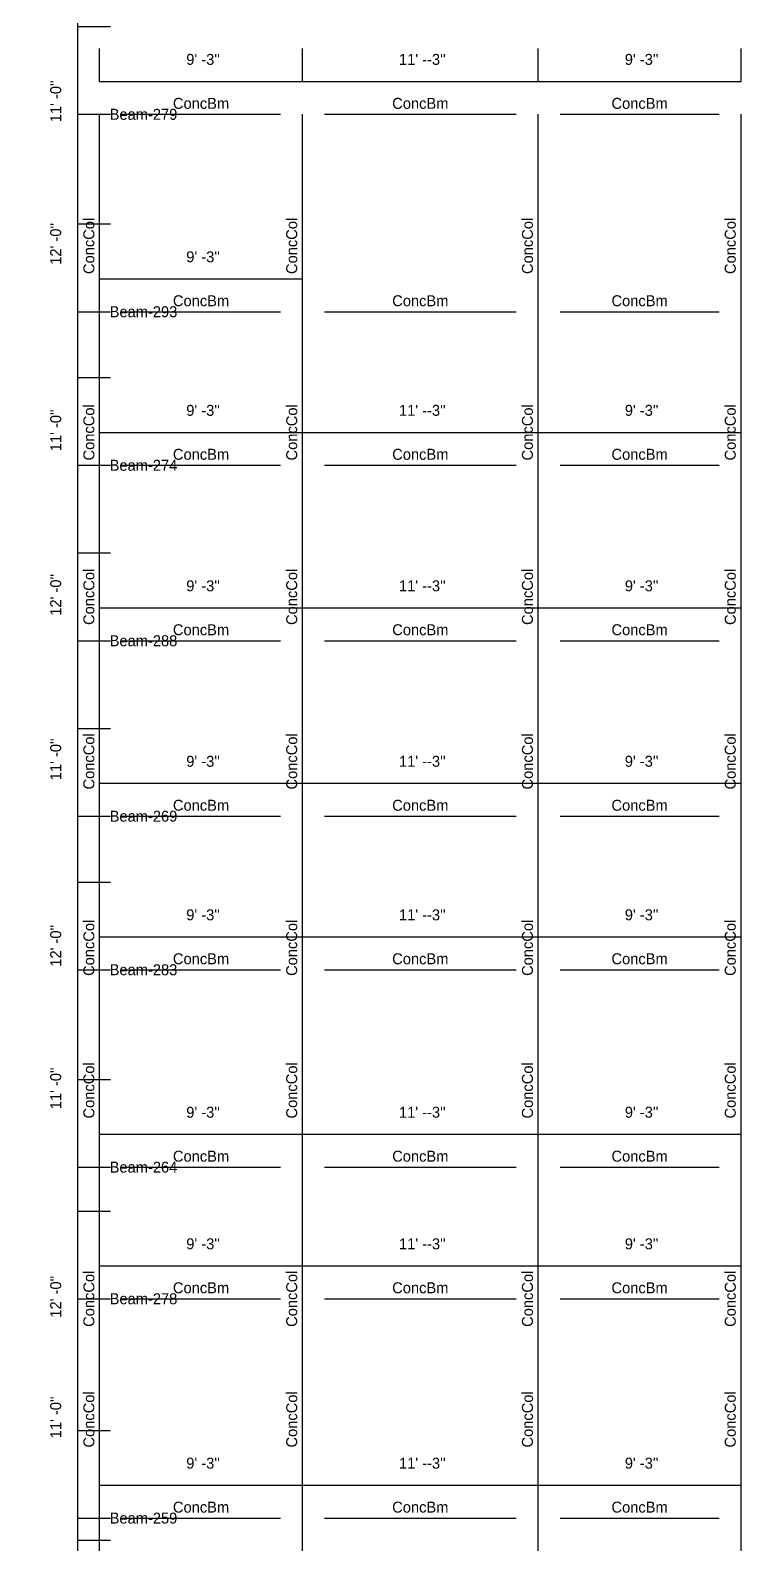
# Model space of a CAD drawing. Extents: x -38 to 2998, y -195 to 11529.
# Drawn here: x -38 to 356, y 9586 to 10414 of the extents above; entities that cross this region are included whole.
import ezdxf
from ezdxf.enums import TextEntityAlignment as Align

# ---------------------------------------------------------------- set-up
doc = ezdxf.new("R2010")
doc.units = 0
doc.header["$MEASUREMENT"] = 0
doc.layers.get('0').update_dxf_attribs({"linetype": 'CONTINUOUS'})
for name, color, linetype in [('CENTERLINES', 7, 'CONTINUOUS'), ('DIMENSIONS', 4, 'CONTINUOUS'), ('TEXT', 5, 'CONTINUOUS')]:
    doc.layers.add(name, color=color, linetype=linetype)
doc.dimstyles.get("Standard").update_dxf_attribs({"dimtxt": 0.18, "dimasz": 0.18, "dimexe": 0.18, "dimexo": 0.0625, "dimgap": 0.09, "dimtad": 0, "dimtih": 1, "dimtoh": 1, "dimdec": 4, "dimzin": 0, "dimtxsty": 'STANDARD', "dimcen": 0.09, "dimazin": 3, "dimtfac": 1, "dimtdec": 4, "dimtofl": 0, "dimtmove": 0, "dimatfit": 3, "dimtolj": 1, "dimtzin": 0})

# ---------------------------------------------------------------- blocks, each defined once
blk = doc.blocks.new('*D1423')
at = {"color": 1, "linetype": 'BYBLOCK'}
for points in [[(-8.29, 9596.29), (-7.23, 9595.23), (-16.77, 9604.77), (-15.71, 9603.71)], [(-8.29, 9452.29), (-7.23, 9451.23), (-16.77, 9460.77), (-15.71, 9459.71)]]:
    blk.add_solid(points, dxfattribs=at)
at = {"layer": 'DIMENSIONS', "color": 9, "linetype": 'BYBLOCK'}
for p, q in [((-12, 9600), (6, 9600)), ((-12, 9456), (6, 9456))]:
    blk.add_line(p, q, dxfattribs=at)
at = {"layer": 'DIMENSIONS', "color": 0, "linetype": 'BYBLOCK'}
blk.add_line((-12, 9456), (-12, 9600), dxfattribs=at)
at = {"layer": 'DIMENSIONS', "color": 0, "linetype": 'BYBLOCK', "insert": (-24, 9528), "char_height": 6, "attachment_point": 5, "rotation": 90}
blk.add_mtext("\\A1; 12' -0''", dxfattribs=at)
blk = doc.blocks.new('*D1424')
at = {"color": 1, "linetype": 'BYBLOCK'}
for points in [[(4.77, 9622.77), (3.71, 9621.71), (-3.71, 9614.29), (-4.77, 9613.23)], [(115.77, 9622.77), (114.71, 9621.71), (107.29, 9614.29), (106.23, 9613.23)]]:
    blk.add_solid(points, dxfattribs=at)
at = {"layer": 'DIMENSIONS', "color": 9, "linetype": 'BYBLOCK'}
for p, q in [((0, 9618), (0, 9636)), ((111, 9618), (111, 9636))]:
    blk.add_line(p, q, dxfattribs=at)
at = {"layer": 'DIMENSIONS', "color": 0, "linetype": 'BYBLOCK'}
blk.add_line((0, 9618), (111, 9618), dxfattribs=at)
at = {"layer": 'DIMENSIONS', "color": 0, "linetype": 'BYBLOCK', "insert": (55.5, 9630), "char_height": 6, "attachment_point": 5}
blk.add_mtext("\\A1; 9' -3''", dxfattribs=at)
blk = doc.blocks.new('*D1425')
at = {"color": 1, "linetype": 'BYBLOCK'}
for points in [[(115.77, 9622.77), (114.71, 9621.71), (107.29, 9614.29), (106.23, 9613.23)], [(244.77, 9622.77), (243.71, 9621.71), (236.29, 9614.29), (235.23, 9613.23)]]:
    blk.add_solid(points, dxfattribs=at)
at = {"layer": 'DIMENSIONS', "color": 9, "linetype": 'BYBLOCK'}
for p, q in [((111, 9618), (111, 9636)), ((240, 9618), (240, 9636))]:
    blk.add_line(p, q, dxfattribs=at)
at = {"layer": 'DIMENSIONS', "color": 0, "linetype": 'BYBLOCK'}
blk.add_line((111, 9618), (240, 9618), dxfattribs=at)
at = {"layer": 'DIMENSIONS', "color": 0, "linetype": 'BYBLOCK', "insert": (175.5, 9630), "char_height": 6, "attachment_point": 5}
blk.add_mtext("\\A1; 11' --3''", dxfattribs=at)
blk = doc.blocks.new('*D1426')
at = {"color": 1, "linetype": 'BYBLOCK'}
for points in [[(244.77, 9622.77), (243.71, 9621.71), (236.29, 9614.29), (235.23, 9613.23)], [(355.77, 9622.77), (354.71, 9621.71), (347.29, 9614.29), (346.23, 9613.23)]]:
    blk.add_solid(points, dxfattribs=at)
at = {"layer": 'DIMENSIONS', "color": 9, "linetype": 'BYBLOCK'}
for p, q in [((240, 9618), (240, 9636)), ((351, 9618), (351, 9636))]:
    blk.add_line(p, q, dxfattribs=at)
at = {"layer": 'DIMENSIONS', "color": 0, "linetype": 'BYBLOCK'}
blk.add_line((240, 9618), (351, 9618), dxfattribs=at)
at = {"layer": 'DIMENSIONS', "color": 0, "linetype": 'BYBLOCK', "insert": (295.5, 9630), "char_height": 6, "attachment_point": 5}
blk.add_mtext("\\A1; 9' -3''", dxfattribs=at)
blk = doc.blocks.new('*D1427')
at = {"color": 1, "linetype": 'BYBLOCK'}
for points in [[(-8.29, 9788.29), (-7.23, 9787.23), (-16.77, 9796.77), (-15.71, 9795.71)], [(-8.29, 9644.29), (-7.23, 9643.23), (-16.77, 9652.77), (-15.71, 9651.71)]]:
    blk.add_solid(points, dxfattribs=at)
at = {"layer": 'DIMENSIONS', "color": 9, "linetype": 'BYBLOCK'}
for p, q in [((-12, 9792), (6, 9792)), ((-12, 9648), (6, 9648))]:
    blk.add_line(p, q, dxfattribs=at)
at = {"layer": 'DIMENSIONS', "color": 0, "linetype": 'BYBLOCK'}
blk.add_line((-12, 9648), (-12, 9792), dxfattribs=at)
at = {"layer": 'DIMENSIONS', "color": 0, "linetype": 'BYBLOCK', "insert": (-24, 9720), "char_height": 6, "attachment_point": 5, "rotation": 90}
blk.add_mtext("\\A1; 12' -0''", dxfattribs=at)
blk = doc.blocks.new('*D1428')
at = {"color": 1, "linetype": 'BYBLOCK'}
for points in [[(4.77, 9814.77), (3.71, 9813.71), (-3.71, 9806.29), (-4.77, 9805.23)], [(115.77, 9814.77), (114.71, 9813.71), (107.29, 9806.29), (106.23, 9805.23)]]:
    blk.add_solid(points, dxfattribs=at)
at = {"layer": 'DIMENSIONS', "color": 9, "linetype": 'BYBLOCK'}
for p, q in [((0, 9810), (0, 9828)), ((111, 9810), (111, 9828))]:
    blk.add_line(p, q, dxfattribs=at)
at = {"layer": 'DIMENSIONS', "color": 0, "linetype": 'BYBLOCK'}
blk.add_line((0, 9810), (111, 9810), dxfattribs=at)
at = {"layer": 'DIMENSIONS', "color": 0, "linetype": 'BYBLOCK', "insert": (55.5, 9822), "char_height": 6, "attachment_point": 5}
blk.add_mtext("\\A1; 9' -3''", dxfattribs=at)
blk = doc.blocks.new('*D1429')
at = {"color": 1, "linetype": 'BYBLOCK'}
for points in [[(115.77, 9814.77), (114.71, 9813.71), (107.29, 9806.29), (106.23, 9805.23)], [(244.77, 9814.77), (243.71, 9813.71), (236.29, 9806.29), (235.23, 9805.23)]]:
    blk.add_solid(points, dxfattribs=at)
at = {"layer": 'DIMENSIONS', "color": 9, "linetype": 'BYBLOCK'}
for p, q in [((111, 9810), (111, 9828)), ((240, 9810), (240, 9828))]:
    blk.add_line(p, q, dxfattribs=at)
at = {"layer": 'DIMENSIONS', "color": 0, "linetype": 'BYBLOCK'}
blk.add_line((111, 9810), (240, 9810), dxfattribs=at)
at = {"layer": 'DIMENSIONS', "color": 0, "linetype": 'BYBLOCK', "insert": (175.5, 9822), "char_height": 6, "attachment_point": 5}
blk.add_mtext("\\A1; 11' --3''", dxfattribs=at)
blk = doc.blocks.new('*D1430')
at = {"color": 1, "linetype": 'BYBLOCK'}
for points in [[(244.77, 9814.77), (243.71, 9813.71), (236.29, 9806.29), (235.23, 9805.23)], [(355.77, 9814.77), (354.71, 9813.71), (347.29, 9806.29), (346.23, 9805.23)]]:
    blk.add_solid(points, dxfattribs=at)
at = {"layer": 'DIMENSIONS', "color": 9, "linetype": 'BYBLOCK'}
for p, q in [((240, 9810), (240, 9828)), ((351, 9810), (351, 9828))]:
    blk.add_line(p, q, dxfattribs=at)
at = {"layer": 'DIMENSIONS', "color": 0, "linetype": 'BYBLOCK'}
blk.add_line((240, 9810), (351, 9810), dxfattribs=at)
at = {"layer": 'DIMENSIONS', "color": 0, "linetype": 'BYBLOCK', "insert": (295.5, 9822), "char_height": 6, "attachment_point": 5}
blk.add_mtext("\\A1; 9' -3''", dxfattribs=at)
blk = doc.blocks.new('*D1431')
at = {"color": 1, "linetype": 'BYBLOCK'}
for points in [[(-8.29, 9980.29), (-7.23, 9979.23), (-16.77, 9988.77), (-15.71, 9987.71)], [(-8.29, 9836.29), (-7.23, 9835.23), (-16.77, 9844.77), (-15.71, 9843.71)]]:
    blk.add_solid(points, dxfattribs=at)
at = {"layer": 'DIMENSIONS', "color": 9, "linetype": 'BYBLOCK'}
for p, q in [((-12, 9984), (6, 9984)), ((-12, 9840), (6, 9840))]:
    blk.add_line(p, q, dxfattribs=at)
at = {"layer": 'DIMENSIONS', "color": 0, "linetype": 'BYBLOCK'}
blk.add_line((-12, 9840), (-12, 9984), dxfattribs=at)
at = {"layer": 'DIMENSIONS', "color": 0, "linetype": 'BYBLOCK', "insert": (-24, 9912), "char_height": 6, "attachment_point": 5, "rotation": 90}
blk.add_mtext("\\A1; 12' -0''", dxfattribs=at)
blk = doc.blocks.new('*D1432')
at = {"color": 1, "linetype": 'BYBLOCK'}
for points in [[(4.77, 10006.77), (3.71, 10005.71), (-3.71, 9998.29), (-4.77, 9997.23)], [(115.77, 10006.77), (114.71, 10005.71), (107.29, 9998.29), (106.23, 9997.23)]]:
    blk.add_solid(points, dxfattribs=at)
at = {"layer": 'DIMENSIONS', "color": 9, "linetype": 'BYBLOCK'}
for p, q in [((0, 10002), (0, 10020)), ((111, 10002), (111, 10020))]:
    blk.add_line(p, q, dxfattribs=at)
at = {"layer": 'DIMENSIONS', "color": 0, "linetype": 'BYBLOCK'}
blk.add_line((0, 10002), (111, 10002), dxfattribs=at)
at = {"layer": 'DIMENSIONS', "color": 0, "linetype": 'BYBLOCK', "insert": (55.5, 10014), "char_height": 6, "attachment_point": 5}
blk.add_mtext("\\A1; 9' -3''", dxfattribs=at)
blk = doc.blocks.new('*D1433')
at = {"color": 1, "linetype": 'BYBLOCK'}
for points in [[(115.77, 10006.77), (114.71, 10005.71), (107.29, 9998.29), (106.23, 9997.23)], [(244.77, 10006.77), (243.71, 10005.71), (236.29, 9998.29), (235.23, 9997.23)]]:
    blk.add_solid(points, dxfattribs=at)
at = {"layer": 'DIMENSIONS', "color": 9, "linetype": 'BYBLOCK'}
for p, q in [((111, 10002), (111, 10020)), ((240, 10002), (240, 10020))]:
    blk.add_line(p, q, dxfattribs=at)
at = {"layer": 'DIMENSIONS', "color": 0, "linetype": 'BYBLOCK'}
blk.add_line((111, 10002), (240, 10002), dxfattribs=at)
at = {"layer": 'DIMENSIONS', "color": 0, "linetype": 'BYBLOCK', "insert": (175.5, 10014), "char_height": 6, "attachment_point": 5}
blk.add_mtext("\\A1; 11' --3''", dxfattribs=at)
blk = doc.blocks.new('*D1434')
at = {"color": 1, "linetype": 'BYBLOCK'}
for points in [[(244.77, 10006.77), (243.71, 10005.71), (236.29, 9998.29), (235.23, 9997.23)], [(355.77, 10006.77), (354.71, 10005.71), (347.29, 9998.29), (346.23, 9997.23)]]:
    blk.add_solid(points, dxfattribs=at)
at = {"layer": 'DIMENSIONS', "color": 9, "linetype": 'BYBLOCK'}
for p, q in [((240, 10002), (240, 10020)), ((351, 10002), (351, 10020))]:
    blk.add_line(p, q, dxfattribs=at)
at = {"layer": 'DIMENSIONS', "color": 0, "linetype": 'BYBLOCK'}
blk.add_line((240, 10002), (351, 10002), dxfattribs=at)
at = {"layer": 'DIMENSIONS', "color": 0, "linetype": 'BYBLOCK', "insert": (295.5, 10014), "char_height": 6, "attachment_point": 5}
blk.add_mtext("\\A1; 9' -3''", dxfattribs=at)
blk = doc.blocks.new('*D1435')
at = {"color": 1, "linetype": 'BYBLOCK'}
for points in [[(-8.29, 10172.29), (-7.23, 10171.23), (-16.77, 10180.77), (-15.71, 10179.71)], [(-8.29, 10028.29), (-7.23, 10027.23), (-16.77, 10036.77), (-15.71, 10035.71)]]:
    blk.add_solid(points, dxfattribs=at)
at = {"layer": 'DIMENSIONS', "color": 9, "linetype": 'BYBLOCK'}
for p, q in [((-12, 10176), (6, 10176)), ((-12, 10032), (6, 10032))]:
    blk.add_line(p, q, dxfattribs=at)
at = {"layer": 'DIMENSIONS', "color": 0, "linetype": 'BYBLOCK'}
blk.add_line((-12, 10032), (-12, 10176), dxfattribs=at)
at = {"layer": 'DIMENSIONS', "color": 0, "linetype": 'BYBLOCK', "insert": (-24, 10104), "char_height": 6, "attachment_point": 5, "rotation": 90}
blk.add_mtext("\\A1; 12' -0''", dxfattribs=at)
blk = doc.blocks.new('*D1436')
at = {"color": 1, "linetype": 'BYBLOCK'}
for points in [[(4.77, 10198.77), (3.71, 10197.71), (-3.71, 10190.29), (-4.77, 10189.23)], [(115.77, 10198.77), (114.71, 10197.71), (107.29, 10190.29), (106.23, 10189.23)]]:
    blk.add_solid(points, dxfattribs=at)
at = {"layer": 'DIMENSIONS', "color": 9, "linetype": 'BYBLOCK'}
for p, q in [((0, 10194), (0, 10212)), ((111, 10194), (111, 10212))]:
    blk.add_line(p, q, dxfattribs=at)
at = {"layer": 'DIMENSIONS', "color": 0, "linetype": 'BYBLOCK'}
blk.add_line((0, 10194), (111, 10194), dxfattribs=at)
at = {"layer": 'DIMENSIONS', "color": 0, "linetype": 'BYBLOCK', "insert": (55.5, 10206), "char_height": 6, "attachment_point": 5}
blk.add_mtext("\\A1; 9' -3''", dxfattribs=at)
blk = doc.blocks.new('*D1437')
at = {"color": 1, "linetype": 'BYBLOCK'}
for points in [[(115.77, 10198.77), (114.71, 10197.71), (107.29, 10190.29), (106.23, 10189.23)], [(244.77, 10198.77), (243.71, 10197.71), (236.29, 10190.29), (235.23, 10189.23)]]:
    blk.add_solid(points, dxfattribs=at)
at = {"layer": 'DIMENSIONS', "color": 9, "linetype": 'BYBLOCK'}
for p, q in [((111, 10194), (111, 10212)), ((240, 10194), (240, 10212))]:
    blk.add_line(p, q, dxfattribs=at)
at = {"layer": 'DIMENSIONS', "color": 0, "linetype": 'BYBLOCK'}
blk.add_line((111, 10194), (240, 10194), dxfattribs=at)
at = {"layer": 'DIMENSIONS', "color": 0, "linetype": 'BYBLOCK', "insert": (175.5, 10206), "char_height": 6, "attachment_point": 5}
blk.add_mtext("\\A1; 11' --3''", dxfattribs=at)
blk = doc.blocks.new('*D1438')
at = {"color": 1, "linetype": 'BYBLOCK'}
for points in [[(244.77, 10198.77), (243.71, 10197.71), (236.29, 10190.29), (235.23, 10189.23)], [(355.77, 10198.77), (354.71, 10197.71), (347.29, 10190.29), (346.23, 10189.23)]]:
    blk.add_solid(points, dxfattribs=at)
at = {"layer": 'DIMENSIONS', "color": 9, "linetype": 'BYBLOCK'}
for p, q in [((240, 10194), (240, 10212)), ((351, 10194), (351, 10212))]:
    blk.add_line(p, q, dxfattribs=at)
at = {"layer": 'DIMENSIONS', "color": 0, "linetype": 'BYBLOCK'}
blk.add_line((240, 10194), (351, 10194), dxfattribs=at)
at = {"layer": 'DIMENSIONS', "color": 0, "linetype": 'BYBLOCK', "insert": (295.5, 10206), "char_height": 6, "attachment_point": 5}
blk.add_mtext("\\A1; 9' -3''", dxfattribs=at)
blk = doc.blocks.new('*D1439')
at = {"color": 1, "linetype": 'BYBLOCK'}
for points in [[(-8.29, 10364.29), (-7.23, 10363.23), (-16.77, 10372.77), (-15.71, 10371.71)], [(-8.29, 10220.29), (-7.23, 10219.23), (-16.77, 10228.77), (-15.71, 10227.71)]]:
    blk.add_solid(points, dxfattribs=at)
at = {"layer": 'DIMENSIONS', "color": 9, "linetype": 'BYBLOCK'}
for p, q in [((-12, 10368), (6, 10368)), ((-12, 10224), (6, 10224))]:
    blk.add_line(p, q, dxfattribs=at)
at = {"layer": 'DIMENSIONS', "color": 0, "linetype": 'BYBLOCK'}
blk.add_line((-12, 10224), (-12, 10368), dxfattribs=at)
at = {"layer": 'DIMENSIONS', "color": 0, "linetype": 'BYBLOCK', "insert": (-24, 10296), "char_height": 6, "attachment_point": 5, "rotation": 90}
blk.add_mtext("\\A1; 12' -0''", dxfattribs=at)
blk = doc.blocks.new('*D1440')
at = {"color": 1, "linetype": 'BYBLOCK'}
for points in [[(4.77, 10390.77), (3.71, 10389.71), (-3.71, 10382.29), (-4.77, 10381.23)], [(115.77, 10390.77), (114.71, 10389.71), (107.29, 10382.29), (106.23, 10381.23)]]:
    blk.add_solid(points, dxfattribs=at)
at = {"layer": 'DIMENSIONS', "color": 9, "linetype": 'BYBLOCK'}
for p, q in [((0, 10386), (0, 10404)), ((111, 10386), (111, 10404))]:
    blk.add_line(p, q, dxfattribs=at)
at = {"layer": 'DIMENSIONS', "color": 0, "linetype": 'BYBLOCK'}
blk.add_line((0, 10386), (111, 10386), dxfattribs=at)
at = {"layer": 'DIMENSIONS', "color": 0, "linetype": 'BYBLOCK', "insert": (55.5, 10398), "char_height": 6, "attachment_point": 5}
blk.add_mtext("\\A1; 9' -3''", dxfattribs=at)
blk = doc.blocks.new('*D1441')
at = {"color": 1, "linetype": 'BYBLOCK'}
for points in [[(115.77, 10390.77), (114.71, 10389.71), (107.29, 10382.29), (106.23, 10381.23)], [(244.77, 10390.77), (243.71, 10389.71), (236.29, 10382.29), (235.23, 10381.23)]]:
    blk.add_solid(points, dxfattribs=at)
at = {"layer": 'DIMENSIONS', "color": 9, "linetype": 'BYBLOCK'}
for p, q in [((111, 10386), (111, 10404)), ((240, 10386), (240, 10404))]:
    blk.add_line(p, q, dxfattribs=at)
at = {"layer": 'DIMENSIONS', "color": 0, "linetype": 'BYBLOCK'}
blk.add_line((111, 10386), (240, 10386), dxfattribs=at)
at = {"layer": 'DIMENSIONS', "color": 0, "linetype": 'BYBLOCK', "insert": (175.5, 10398), "char_height": 6, "attachment_point": 5}
blk.add_mtext("\\A1; 11' --3''", dxfattribs=at)
blk = doc.blocks.new('*D1442')
at = {"color": 1, "linetype": 'BYBLOCK'}
for points in [[(244.77, 10390.77), (243.71, 10389.71), (236.29, 10382.29), (235.23, 10381.23)], [(355.77, 10390.77), (354.71, 10389.71), (347.29, 10382.29), (346.23, 10381.23)]]:
    blk.add_solid(points, dxfattribs=at)
at = {"layer": 'DIMENSIONS', "color": 9, "linetype": 'BYBLOCK'}
for p, q in [((240, 10386), (240, 10404)), ((351, 10386), (351, 10404))]:
    blk.add_line(p, q, dxfattribs=at)
at = {"layer": 'DIMENSIONS', "color": 0, "linetype": 'BYBLOCK'}
blk.add_line((240, 10386), (351, 10386), dxfattribs=at)
at = {"layer": 'DIMENSIONS', "color": 0, "linetype": 'BYBLOCK', "insert": (295.5, 10398), "char_height": 6, "attachment_point": 5}
blk.add_mtext("\\A1; 9' -3''", dxfattribs=at)
blk = doc.blocks.new('*D1443')
at = {"color": 1, "linetype": 'BYBLOCK'}
for points in [[(-8.29, 10556.29), (-7.23, 10555.23), (-16.77, 10564.77), (-15.71, 10563.71)], [(-8.29, 10412.29), (-7.23, 10411.23), (-16.77, 10420.77), (-15.71, 10419.71)]]:
    blk.add_solid(points, dxfattribs=at)
at = {"layer": 'DIMENSIONS', "color": 9, "linetype": 'BYBLOCK'}
for p, q in [((-12, 10560), (6, 10560)), ((-12, 10416), (6, 10416))]:
    blk.add_line(p, q, dxfattribs=at)
at = {"layer": 'DIMENSIONS', "color": 0, "linetype": 'BYBLOCK'}
blk.add_line((-12, 10416), (-12, 10560), dxfattribs=at)
at = {"layer": 'DIMENSIONS', "color": 0, "linetype": 'BYBLOCK', "insert": (-24, 10488), "char_height": 6, "attachment_point": 5, "rotation": 90}
blk.add_mtext("\\A1; 12' -0''", dxfattribs=at)
blk = doc.blocks.new('*D1909')
at = {"color": 1, "linetype": 'BYBLOCK'}
for points in [[(-8.29, 9716.29), (-7.23, 9715.23), (-16.77, 9724.77), (-15.71, 9723.71)], [(-8.29, 9584.29), (-7.23, 9583.23), (-16.77, 9592.77), (-15.71, 9591.71)]]:
    blk.add_solid(points, dxfattribs=at)
at = {"layer": 'DIMENSIONS', "color": 9, "linetype": 'BYBLOCK'}
for p, q in [((-12, 9720), (6, 9720)), ((-12, 9588), (6, 9588))]:
    blk.add_line(p, q, dxfattribs=at)
at = {"layer": 'DIMENSIONS', "color": 0, "linetype": 'BYBLOCK'}
blk.add_line((-12, 9588), (-12, 9720), dxfattribs=at)
at = {"layer": 'DIMENSIONS', "color": 0, "linetype": 'BYBLOCK', "insert": (-24, 9654), "char_height": 6, "attachment_point": 5, "rotation": 90}
blk.add_mtext("\\A1; 11' -0''", dxfattribs=at)
blk = doc.blocks.new('*D1910')
at = {"color": 1, "linetype": 'BYBLOCK'}
for points in [[(4.77, 9742.77), (3.71, 9741.71), (-3.71, 9734.29), (-4.77, 9733.23)], [(115.77, 9742.77), (114.71, 9741.71), (107.29, 9734.29), (106.23, 9733.23)]]:
    blk.add_solid(points, dxfattribs=at)
at = {"layer": 'DIMENSIONS', "color": 9, "linetype": 'BYBLOCK'}
for p, q in [((0, 9738), (0, 9756)), ((111, 9738), (111, 9756))]:
    blk.add_line(p, q, dxfattribs=at)
at = {"layer": 'DIMENSIONS', "color": 0, "linetype": 'BYBLOCK'}
blk.add_line((0, 9738), (111, 9738), dxfattribs=at)
at = {"layer": 'DIMENSIONS', "color": 0, "linetype": 'BYBLOCK', "insert": (55.5, 9750), "char_height": 6, "attachment_point": 5}
blk.add_mtext("\\A1; 9' -3''", dxfattribs=at)
blk = doc.blocks.new('*D1911')
at = {"color": 1, "linetype": 'BYBLOCK'}
for points in [[(115.77, 9742.77), (114.71, 9741.71), (107.29, 9734.29), (106.23, 9733.23)], [(244.77, 9742.77), (243.71, 9741.71), (236.29, 9734.29), (235.23, 9733.23)]]:
    blk.add_solid(points, dxfattribs=at)
at = {"layer": 'DIMENSIONS', "color": 9, "linetype": 'BYBLOCK'}
for p, q in [((111, 9738), (111, 9756)), ((240, 9738), (240, 9756))]:
    blk.add_line(p, q, dxfattribs=at)
at = {"layer": 'DIMENSIONS', "color": 0, "linetype": 'BYBLOCK'}
blk.add_line((111, 9738), (240, 9738), dxfattribs=at)
at = {"layer": 'DIMENSIONS', "color": 0, "linetype": 'BYBLOCK', "insert": (175.5, 9750), "char_height": 6, "attachment_point": 5}
blk.add_mtext("\\A1; 11' --3''", dxfattribs=at)
blk = doc.blocks.new('*D1912')
at = {"color": 1, "linetype": 'BYBLOCK'}
for points in [[(244.77, 9742.77), (243.71, 9741.71), (236.29, 9734.29), (235.23, 9733.23)], [(355.77, 9742.77), (354.71, 9741.71), (347.29, 9734.29), (346.23, 9733.23)]]:
    blk.add_solid(points, dxfattribs=at)
at = {"layer": 'DIMENSIONS', "color": 9, "linetype": 'BYBLOCK'}
for p, q in [((240, 9738), (240, 9756)), ((351, 9738), (351, 9756))]:
    blk.add_line(p, q, dxfattribs=at)
at = {"layer": 'DIMENSIONS', "color": 0, "linetype": 'BYBLOCK'}
blk.add_line((240, 9738), (351, 9738), dxfattribs=at)
at = {"layer": 'DIMENSIONS', "color": 0, "linetype": 'BYBLOCK', "insert": (295.5, 9750), "char_height": 6, "attachment_point": 5}
blk.add_mtext("\\A1; 9' -3''", dxfattribs=at)
blk = doc.blocks.new('*D1913')
at = {"color": 1, "linetype": 'BYBLOCK'}
for points in [[(-8.29, 9896.29), (-7.23, 9895.23), (-16.77, 9904.77), (-15.71, 9903.71)], [(-8.29, 9764.29), (-7.23, 9763.23), (-16.77, 9772.77), (-15.71, 9771.71)]]:
    blk.add_solid(points, dxfattribs=at)
at = {"layer": 'DIMENSIONS', "color": 9, "linetype": 'BYBLOCK'}
for p, q in [((-12, 9900), (6, 9900)), ((-12, 9768), (6, 9768))]:
    blk.add_line(p, q, dxfattribs=at)
at = {"layer": 'DIMENSIONS', "color": 0, "linetype": 'BYBLOCK'}
blk.add_line((-12, 9768), (-12, 9900), dxfattribs=at)
at = {"layer": 'DIMENSIONS', "color": 0, "linetype": 'BYBLOCK', "insert": (-24, 9834), "char_height": 6, "attachment_point": 5, "rotation": 90}
blk.add_mtext("\\A1; 11' -0''", dxfattribs=at)
blk = doc.blocks.new('*D1914')
at = {"color": 1, "linetype": 'BYBLOCK'}
for points in [[(4.77, 9922.77), (3.71, 9921.71), (-3.71, 9914.29), (-4.77, 9913.23)], [(115.77, 9922.77), (114.71, 9921.71), (107.29, 9914.29), (106.23, 9913.23)]]:
    blk.add_solid(points, dxfattribs=at)
at = {"layer": 'DIMENSIONS', "color": 9, "linetype": 'BYBLOCK'}
for p, q in [((0, 9918), (0, 9936)), ((111, 9918), (111, 9936))]:
    blk.add_line(p, q, dxfattribs=at)
at = {"layer": 'DIMENSIONS', "color": 0, "linetype": 'BYBLOCK'}
blk.add_line((0, 9918), (111, 9918), dxfattribs=at)
at = {"layer": 'DIMENSIONS', "color": 0, "linetype": 'BYBLOCK', "insert": (55.5, 9930), "char_height": 6, "attachment_point": 5}
blk.add_mtext("\\A1; 9' -3''", dxfattribs=at)
blk = doc.blocks.new('*D1915')
at = {"color": 1, "linetype": 'BYBLOCK'}
for points in [[(115.77, 9922.77), (114.71, 9921.71), (107.29, 9914.29), (106.23, 9913.23)], [(244.77, 9922.77), (243.71, 9921.71), (236.29, 9914.29), (235.23, 9913.23)]]:
    blk.add_solid(points, dxfattribs=at)
at = {"layer": 'DIMENSIONS', "color": 9, "linetype": 'BYBLOCK'}
for p, q in [((111, 9918), (111, 9936)), ((240, 9918), (240, 9936))]:
    blk.add_line(p, q, dxfattribs=at)
at = {"layer": 'DIMENSIONS', "color": 0, "linetype": 'BYBLOCK'}
blk.add_line((111, 9918), (240, 9918), dxfattribs=at)
at = {"layer": 'DIMENSIONS', "color": 0, "linetype": 'BYBLOCK', "insert": (175.5, 9930), "char_height": 6, "attachment_point": 5}
blk.add_mtext("\\A1; 11' --3''", dxfattribs=at)
blk = doc.blocks.new('*D1916')
at = {"color": 1, "linetype": 'BYBLOCK'}
for points in [[(244.77, 9922.77), (243.71, 9921.71), (236.29, 9914.29), (235.23, 9913.23)], [(355.77, 9922.77), (354.71, 9921.71), (347.29, 9914.29), (346.23, 9913.23)]]:
    blk.add_solid(points, dxfattribs=at)
at = {"layer": 'DIMENSIONS', "color": 9, "linetype": 'BYBLOCK'}
for p, q in [((240, 9918), (240, 9936)), ((351, 9918), (351, 9936))]:
    blk.add_line(p, q, dxfattribs=at)
at = {"layer": 'DIMENSIONS', "color": 0, "linetype": 'BYBLOCK'}
blk.add_line((240, 9918), (351, 9918), dxfattribs=at)
at = {"layer": 'DIMENSIONS', "color": 0, "linetype": 'BYBLOCK', "insert": (295.5, 9930), "char_height": 6, "attachment_point": 5}
blk.add_mtext("\\A1; 9' -3''", dxfattribs=at)
blk = doc.blocks.new('*D1917')
at = {"color": 1, "linetype": 'BYBLOCK'}
for points in [[(-8.29, 10076.29), (-7.23, 10075.23), (-16.77, 10084.77), (-15.71, 10083.71)], [(-8.29, 9944.29), (-7.23, 9943.23), (-16.77, 9952.77), (-15.71, 9951.71)]]:
    blk.add_solid(points, dxfattribs=at)
at = {"layer": 'DIMENSIONS', "color": 9, "linetype": 'BYBLOCK'}
for p, q in [((-12, 10080), (6, 10080)), ((-12, 9948), (6, 9948))]:
    blk.add_line(p, q, dxfattribs=at)
at = {"layer": 'DIMENSIONS', "color": 0, "linetype": 'BYBLOCK'}
blk.add_line((-12, 9948), (-12, 10080), dxfattribs=at)
at = {"layer": 'DIMENSIONS', "color": 0, "linetype": 'BYBLOCK', "insert": (-24, 10014), "char_height": 6, "attachment_point": 5, "rotation": 90}
blk.add_mtext("\\A1; 11' -0''", dxfattribs=at)
blk = doc.blocks.new('*D1918')
at = {"color": 1, "linetype": 'BYBLOCK'}
for points in [[(4.77, 10102.77), (3.71, 10101.71), (-3.71, 10094.29), (-4.77, 10093.23)], [(115.77, 10102.77), (114.71, 10101.71), (107.29, 10094.29), (106.23, 10093.23)]]:
    blk.add_solid(points, dxfattribs=at)
at = {"layer": 'DIMENSIONS', "color": 9, "linetype": 'BYBLOCK'}
for p, q in [((0, 10098), (0, 10116)), ((111, 10098), (111, 10116))]:
    blk.add_line(p, q, dxfattribs=at)
at = {"layer": 'DIMENSIONS', "color": 0, "linetype": 'BYBLOCK'}
blk.add_line((0, 10098), (111, 10098), dxfattribs=at)
at = {"layer": 'DIMENSIONS', "color": 0, "linetype": 'BYBLOCK', "insert": (55.5, 10110), "char_height": 6, "attachment_point": 5}
blk.add_mtext("\\A1; 9' -3''", dxfattribs=at)
blk = doc.blocks.new('*D1919')
at = {"color": 1, "linetype": 'BYBLOCK'}
for points in [[(115.77, 10102.77), (114.71, 10101.71), (107.29, 10094.29), (106.23, 10093.23)], [(244.77, 10102.77), (243.71, 10101.71), (236.29, 10094.29), (235.23, 10093.23)]]:
    blk.add_solid(points, dxfattribs=at)
at = {"layer": 'DIMENSIONS', "color": 9, "linetype": 'BYBLOCK'}
for p, q in [((111, 10098), (111, 10116)), ((240, 10098), (240, 10116))]:
    blk.add_line(p, q, dxfattribs=at)
at = {"layer": 'DIMENSIONS', "color": 0, "linetype": 'BYBLOCK'}
blk.add_line((111, 10098), (240, 10098), dxfattribs=at)
at = {"layer": 'DIMENSIONS', "color": 0, "linetype": 'BYBLOCK', "insert": (175.5, 10110), "char_height": 6, "attachment_point": 5}
blk.add_mtext("\\A1; 11' --3''", dxfattribs=at)
blk = doc.blocks.new('*D1920')
at = {"color": 1, "linetype": 'BYBLOCK'}
for points in [[(244.77, 10102.77), (243.71, 10101.71), (236.29, 10094.29), (235.23, 10093.23)], [(355.77, 10102.77), (354.71, 10101.71), (347.29, 10094.29), (346.23, 10093.23)]]:
    blk.add_solid(points, dxfattribs=at)
at = {"layer": 'DIMENSIONS', "color": 9, "linetype": 'BYBLOCK'}
for p, q in [((240, 10098), (240, 10116)), ((351, 10098), (351, 10116))]:
    blk.add_line(p, q, dxfattribs=at)
at = {"layer": 'DIMENSIONS', "color": 0, "linetype": 'BYBLOCK'}
blk.add_line((240, 10098), (351, 10098), dxfattribs=at)
at = {"layer": 'DIMENSIONS', "color": 0, "linetype": 'BYBLOCK', "insert": (295.5, 10110), "char_height": 6, "attachment_point": 5}
blk.add_mtext("\\A1; 9' -3''", dxfattribs=at)
blk = doc.blocks.new('*D1921')
at = {"color": 1, "linetype": 'BYBLOCK'}
for points in [[(-8.29, 10256.29), (-7.23, 10255.23), (-16.77, 10264.77), (-15.71, 10263.71)], [(-8.29, 10124.29), (-7.23, 10123.23), (-16.77, 10132.77), (-15.71, 10131.71)]]:
    blk.add_solid(points, dxfattribs=at)
at = {"layer": 'DIMENSIONS', "color": 9, "linetype": 'BYBLOCK'}
for p, q in [((-12, 10260), (6, 10260)), ((-12, 10128), (6, 10128))]:
    blk.add_line(p, q, dxfattribs=at)
at = {"layer": 'DIMENSIONS', "color": 0, "linetype": 'BYBLOCK'}
blk.add_line((-12, 10128), (-12, 10260), dxfattribs=at)
at = {"layer": 'DIMENSIONS', "color": 0, "linetype": 'BYBLOCK', "insert": (-24, 10194), "char_height": 6, "attachment_point": 5, "rotation": 90}
blk.add_mtext("\\A1; 11' -0''", dxfattribs=at)
blk = doc.blocks.new('*D1922')
at = {"color": 1, "linetype": 'BYBLOCK'}
for points in [[(4.77, 10282.77), (3.71, 10281.71), (-3.71, 10274.29), (-4.77, 10273.23)], [(115.77, 10282.77), (114.71, 10281.71), (107.29, 10274.29), (106.23, 10273.23)]]:
    blk.add_solid(points, dxfattribs=at)
at = {"layer": 'DIMENSIONS', "color": 9, "linetype": 'BYBLOCK'}
for p, q in [((0, 10278), (0, 10296)), ((111, 10278), (111, 10296))]:
    blk.add_line(p, q, dxfattribs=at)
at = {"layer": 'DIMENSIONS', "color": 0, "linetype": 'BYBLOCK'}
blk.add_line((0, 10278), (111, 10278), dxfattribs=at)
at = {"layer": 'DIMENSIONS', "color": 0, "linetype": 'BYBLOCK', "insert": (55.5, 10290), "char_height": 6, "attachment_point": 5}
blk.add_mtext("\\A1; 9' -3''", dxfattribs=at)
blk = doc.blocks.new('*D1923')
at = {"color": 1, "linetype": 'BYBLOCK'}
for points in [[(-8.29, 10436.29), (-7.23, 10435.23), (-16.77, 10444.77), (-15.71, 10443.71)], [(-8.29, 10304.29), (-7.23, 10303.23), (-16.77, 10312.77), (-15.71, 10311.71)]]:
    blk.add_solid(points, dxfattribs=at)
at = {"layer": 'DIMENSIONS', "color": 9, "linetype": 'BYBLOCK'}
for p, q in [((-12, 10440), (6, 10440)), ((-12, 10308), (6, 10308))]:
    blk.add_line(p, q, dxfattribs=at)
at = {"layer": 'DIMENSIONS', "color": 0, "linetype": 'BYBLOCK'}
blk.add_line((-12, 10308), (-12, 10440), dxfattribs=at)
at = {"layer": 'DIMENSIONS', "color": 0, "linetype": 'BYBLOCK', "insert": (-24, 10374), "char_height": 6, "attachment_point": 5, "rotation": 90}
blk.add_mtext("\\A1; 11' -0''", dxfattribs=at)

msp = doc.modelspace()

# ---------------------------------------------------------------- linework, layer by layer
at = {"layer": 'CENTERLINES', "color": 0, "linetype": 'CONTINUOUS'}
for p, q in [((0, 10224), (0, 10368)), ((12, 10368), (99, 10368)), ((111, 10224), (111, 10368)), ((123, 10368), (228, 10368)), ((240, 10224), (240, 10368)), ((252, 10368), (339, 10368)), ((351, 10224), (351, 10368)), ((0, 10128), (0, 10260)), ((12, 10260), (99, 10260)), ((111, 10128), (111, 10260)), ((123, 10260), (228, 10260)), ((240, 10128), (240, 10260)), ((252, 10260), (339, 10260)), ((351, 10128), (351, 10260)), ((0, 10032), (0, 10176)), ((12, 10176), (99, 10176)), ((111, 10032), (111, 10176)), ((123, 10176), (228, 10176)), ((240, 10032), (240, 10176)), ((252, 10176), (339, 10176)), ((351, 10032), (351, 10176)), ((0, 9948), (0, 10080)), ((12, 10080), (99, 10080)), ((111, 9948), (111, 10080)), ((123, 10080), (228, 10080)), ((240, 9948), (240, 10080)), ((252, 10080), (339, 10080)), ((351, 9948), (351, 10080)), ((0, 9840), (0, 9984)), ((12, 9984), (99, 9984)), ((111, 9840), (111, 9984)), ((123, 9984), (228, 9984)), ((240, 9840), (240, 9984)), ((252, 9984), (339, 9984)), ((351, 9840), (351, 9984)), ((0, 9768), (0, 9900)), ((12, 9900), (99, 9900)), ((111, 9768), (111, 9900)), ((123, 9900), (228, 9900)), ((240, 9768), (240, 9900)), ((252, 9900), (339, 9900)), ((351, 9768), (351, 9900)), ((0, 9648), (0, 9792)), ((12, 9792), (99, 9792)), ((111, 9648), (111, 9792)), ((123, 9792), (228, 9792)), ((240, 9648), (240, 9792)), ((252, 9792), (339, 9792)), ((351, 9648), (351, 9792)), ((0, 9588), (0, 9720)), ((12, 9720), (99, 9720)), ((111, 9588), (111, 9720)), ((123, 9720), (228, 9720)), ((240, 9588), (240, 9720)), ((252, 9720), (339, 9720)), ((351, 9588), (351, 9720)), ((0, 9456), (0, 9600)), ((12, 9600), (99, 9600)), ((111, 9456), (111, 9600)), ((123, 9600), (228, 9600)), ((240, 9456), (240, 9600)), ((252, 9600), (339, 9600)), ((351, 9456), (351, 9600))]:
    msp.add_line(p, q, dxfattribs=at)

# ---------------------------------------------------------------- texts
at = {"layer": 'TEXT', "color": 0}
for s, p in [('ConcBm', (55.5, 10374)), ('ConcBm', (175.5, 10374)), ('ConcBm', (295.5, 10374)), ('Beam-279', (24, 10368)), ('ConcBm', (55.5, 10266)), ('ConcBm', (175.5, 10266)), ('ConcBm', (295.5, 10266)), ('Beam-293', (24, 10260)), ('ConcBm', (55.5, 10182)), ('ConcBm', (175.5, 10182)), ('ConcBm', (295.5, 10182)), ('Beam-274', (24, 10176)), ('ConcBm', (55.5, 10086)), ('ConcBm', (175.5, 10086)), ('ConcBm', (295.5, 10086)), ('Beam-288', (24, 10080)), ('Beam-269', (24, 9984)), ('ConcBm', (55.5, 9990)), ('ConcBm', (175.5, 9990)), ('ConcBm', (295.5, 9990)), ('Beam-283', (24, 9900)), ('ConcBm', (55.5, 9906)), ('ConcBm', (175.5, 9906)), ('ConcBm', (295.5, 9906)), ('ConcBm', (55.5, 9798)), ('ConcBm', (175.5, 9798)), ('ConcBm', (295.5, 9798)), ('Beam-264', (24, 9792)), ('ConcBm', (55.5, 9726)), ('ConcBm', (175.5, 9726)), ('ConcBm', (295.5, 9726)), ('Beam-278', (24, 9720)), ('ConcBm', (55.5, 9606)), ('ConcBm', (175.5, 9606)), ('ConcBm', (295.5, 9606)), ('Beam-259', (24, 9600))]:
    msp.add_text(s, height=6, dxfattribs=at).set_placement(p, align=Align.MIDDLE)
for p in [(-6, 10296), (105, 10296), (234, 10296), (345, 10296), (-6, 10194), (105, 10194), (234, 10194), (345, 10194), (-6, 10104), (105, 10104), (234, 10104), (345, 10104), (-6, 10014), (105, 10014), (234, 10014), (345, 10014), (-6, 9912), (105, 9912), (234, 9912), (345, 9912), (-6, 9834), (105, 9834), (234, 9834), (345, 9834), (-6, 9720), (105, 9720), (234, 9720), (345, 9720), (-6, 9654), (105, 9654), (234, 9654), (345, 9654)]:
    msp.add_text('ConcCol', height=6, rotation=90, dxfattribs=at).set_placement(p, align=Align.MIDDLE)

# ---------------------------------------------------------------- dimensions: what is measured, and where the dimension line sits
at = {"layer": 'DIMENSIONS'}
for base, p1, p2, picture, middle in [((-12, 10560), (-24, 10416), (-24, 10560), '*D1443', (-24, 10488)), ((-12, 10440), (-24, 10308), (-24, 10440), '*D1923', (-24, 10374)), ((111, 10386), (0, 10374), (111, 10374), '*D1440', (55.5, 10374)), ((240, 10386), (111, 10374), (240, 10374), '*D1441', (175.5, 10374)), ((351, 10386), (240, 10374), (351, 10374), '*D1442', (295.5, 10374)), ((-12, 10368), (-24, 10224), (-24, 10368), '*D1439', (-24, 10296)), ((111, 10278), (0, 10266), (111, 10266), '*D1922', (55.5, 10266)), ((-12, 10260), (-24, 10128), (-24, 10260), '*D1921', (-24, 10194)), ((111, 10194), (0, 10182), (111, 10182), '*D1436', (55.5, 10182)), ((240, 10194), (111, 10182), (240, 10182), '*D1437', (175.5, 10182)), ((351, 10194), (240, 10182), (351, 10182), '*D1438', (295.5, 10182)), ((-12, 10176), (-24, 10032), (-24, 10176), '*D1435', (-24, 10104)), ((111, 10098), (0, 10086), (111, 10086), '*D1918', (55.5, 10086)), ((240, 10098), (111, 10086), (240, 10086), '*D1919', (175.5, 10086)), ((351, 10098), (240, 10086), (351, 10086), '*D1920', (295.5, 10086)), ((-12, 10080), (-24, 9948), (-24, 10080), '*D1917', (-24, 10014)), ((111, 10002), (0, 9990), (111, 9990), '*D1432', (55.5, 9990)), ((240, 10002), (111, 9990), (240, 9990), '*D1433', (175.5, 9990)), ((351, 10002), (240, 9990), (351, 9990), '*D1434', (295.5, 9990)), ((-12, 9984), (-24, 9840), (-24, 9984), '*D1431', (-24, 9912)), ((111, 9918), (0, 9906), (111, 9906), '*D1914', (55.5, 9906)), ((240, 9918), (111, 9906), (240, 9906), '*D1915', (175.5, 9906)), ((351, 9918), (240, 9906), (351, 9906), '*D1916', (295.5, 9906)), ((-12, 9900), (-24, 9768), (-24, 9900), '*D1913', (-24, 9834)), ((111, 9810), (0, 9798), (111, 9798), '*D1428', (55.5, 9798)), ((240, 9810), (111, 9798), (240, 9798), '*D1429', (175.5, 9798)), ((351, 9810), (240, 9798), (351, 9798), '*D1430', (295.5, 9798)), ((-12, 9792), (-24, 9648), (-24, 9792), '*D1427', (-24, 9720)), ((111, 9738), (0, 9726), (111, 9726), '*D1910', (55.5, 9726)), ((240, 9738), (111, 9726), (240, 9726), '*D1911', (175.5, 9726)), ((351, 9738), (240, 9726), (351, 9726), '*D1912', (295.5, 9726)), ((-12, 9720), (-24, 9588), (-24, 9720), '*D1909', (-24, 9654)), ((111, 9618), (0, 9606), (111, 9606), '*D1424', (55.5, 9606)), ((240, 9618), (111, 9606), (240, 9606), '*D1425', (175.5, 9606)), ((351, 9618), (240, 9606), (351, 9606), '*D1426', (295.5, 9606)), ((-12, 9600), (-24, 9456), (-24, 9600), '*D1423', (-24, 9528))]:
    dim = msp.add_linear_dim(base=base, p1=p1, p2=p2, dimstyle='STANDARD', dxfattribs=at)
    dim.commit()
    dim.dimension.update_dxf_attribs({"geometry": picture, "text_midpoint": middle})

doc.saveas('drawing.dxf')
